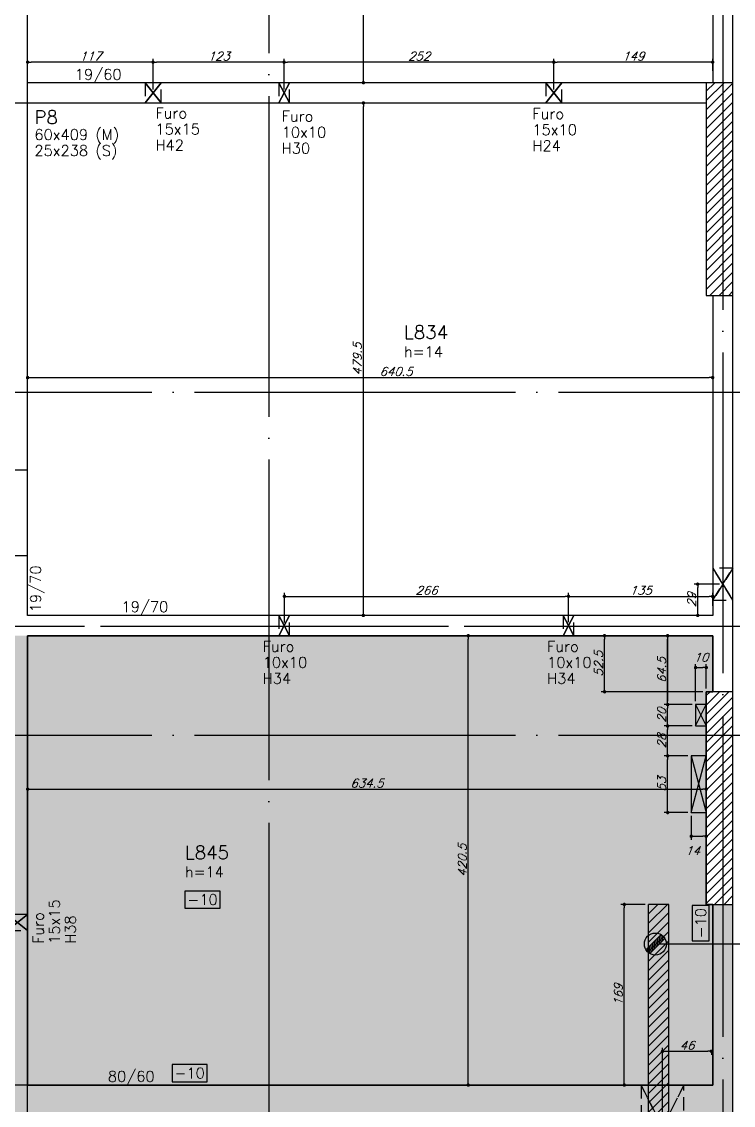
# Model space of a CAD drawing. Extents: x -5173 to 5397, y -2411 to 2089.
# Drawn here: x 2594 to 3260, y -463 to 551 of the extents above; entities that cross this region are included whole.
import ezdxf
from ezdxf.enums import TextEntityAlignment as Align

# ---------------------------------------------------------------- set-up
doc = ezdxf.new("R2010")
doc.units = 0
doc.header["$LTSCALE"] = 50
doc.header["$MEASUREMENT"] = 0
doc.linetypes.add('EIXO', pattern=[6.8, 6, -0.4, 0, -0.4])
doc.linetypes.add('HIDDEN', pattern=[0.375, 0.25, -0.125])
doc.layers.get('0').update_dxf_attribs({"linetype": 'CONTINUOUS'})
doc.layers.get('DEFPOINTS').update_dxf_attribs({"linetype": 'CONTINUOUS'})
for name, color, linetype in [('F-ARM', 6, 'CONTINUOUS'), ('F-COTAS', 106, 'CONTINUOUS'), ('F-COTAS-FUROS', 50, 'CONTINUOUS'), ('F-COTAS-FUROS-VIGA', 50, 'CONTINUOUS'), ('F-EIXO', 12, 'EIXO'), ('F-FURO-PAREDE', 2, 'HIDDEN'), ('F-FURO-PAREDE-TEXTOS', 2, 'CONTINUOUS'), ('F-LAJES-DIM', 2, 'CONTINUOUS'), ('F-LAJES-NOME', 4, 'CONTINUOUS'), ('F-LAJES-R', 254, 'CONTINUOUS'), ('F-MURETA', 91, 'CONTINUOUS'), ('F-PILARES-DIM', 172, 'CONTINUOUS'), ('F-PILARES-HACH', 174, 'CONTINUOUS'), ('F-PILARES-M', 170, 'CONTINUOUS'), ('F-PILARES-NOME', 170, 'CONTINUOUS'), ('F-PILARES-S', 170, 'CONTINUOUS'), ('F-TEXTO', 6, 'CONTINUOUS'), ('F-VIGAS', 3, 'CONTINUOUS'), ('F-VIGAS-DIM', 2, 'CONTINUOUS'), ('F-VÃO', 1, 'CONTINUOUS')]:
    doc.layers.add(name, color=color, linetype=linetype)
doc.layers.add('F-DESNIVEL-2', color=7, linetype='CONTINUOUS', true_color=0xffd1e8)
doc.styles.add('CP-TEXT-INCL', font='simplex.shx', dxfattribs={"oblique": 20})
doc.styles.add('MCP', font='simplex.shx')
doc.styles.add('ROMANS', font='simplex.shx')
doc.styles.get("Standard").update_dxf_attribs({"font": 'simplex.shx'})
doc.dimstyles.new('CP-COTAS-50', dxfattribs={"dimscale": 0.64, "dimtxt": 12.5, "dimasz": 5, "dimexe": 5, "dimexo": 5, "dimgap": 2.5, "dimtad": 1, "dimdec": 1, "dimdsep": 46, "dimtxsty": 'CP-TEXT-INCL', "dimblk1": 'DOT', "dimblk2": 'DOT', "dimsah": 1, "dimcen": 9, "dimclrd": 256, "dimclre": 256, "dimclrt": 256, "dimadec": 0, "dimazin": 0, "dimtfac": 1, "dimtdec": 1, "dimtmove": 2, "dimatfit": 3, "dimldrblk": 'DOT', "dimfxl": 0, "dimtolj": 1, "dimarcsym": 0})

# ---------------------------------------------------------------- blocks, each defined once
blk = doc.blocks.new('*U4')
at = {"layer": 'F-LAJES-DIM', "color": 1}
blk.add_lwpolyline([(0, 0), (33, 0), (33, 16), (0, 16)], close=True, dxfattribs=at)
at = {"layer": 'F-LAJES-DIM', "style": 'MCP'}
blk.add_attdef('DIM', text='', height=10, dxfattribs=at).set_placement((16.5, 8), align=Align.MIDDLE_CENTER)
blk = doc.blocks.new('*U7')
at = {"layer": 'F-VIGAS-DIM', "color": 1}
blk.add_lwpolyline([(0, 0), (33, 0), (33, 16), (0, 16)], close=True, dxfattribs=at)
at = {"layer": 'F-VIGAS-DIM', "style": 'MCP'}
blk.add_attdef('DIM', text='', height=10, dxfattribs=at).set_placement((16.5, 8), align=Align.MIDDLE_CENTER)
blk = doc.blocks.new('_DOT')
at = {"color": 0, "linetype": 'ByBlock'}
blk.add_line((-0.5, 0), (-1, 0), dxfattribs=at)
at = {"color": 0, "linetype": 'ByBlock', "const_width": 0.5}
blk.add_lwpolyline([(-0.25, 0, 1), (0.25, 0, 1)], format="xyb", close=True, dxfattribs=at)
blk = doc.blocks.new('*D12')
at = {"layer": 'DEFPOINTS', "color": 0, "linetype": 'Continuous', "transparency": 16777216}
for p in [(2913.9, 474.5), (2913.9, 474.5), (2913.9, -5)]:
    blk.add_point(p, dxfattribs=at)
at = {"layer": 'F-COTAS', "linetype": 'Continuous', "lineweight": -2, "transparency": 16777216}
blk.add_line((2913.9, -1.8), (2913.9, 471.3), dxfattribs=at)
at = {"layer": 'F-COTAS', "linetype": 'Continuous', "lineweight": -2, "transparency": 16777216, "xscale": 3.2, "yscale": 3.2, "zscale": 3.2}
for p, rotation in [((2913.9, 474.5), 90), ((2913.9, -5), 270)]:
    blk.add_blockref('_DOT', p, dxfattribs=dict(at, rotation=rotation))
at = {"layer": 'F-COTAS', "linetype": 'Continuous', "transparency": 16777216, "insert": (2908.3, 234.7), "char_height": 8, "attachment_point": 5, "rotation": 90, "style": 'CP-TEXT-INCL'}
blk.add_mtext('\\A1;479.5', dxfattribs=at)
blk = doc.blocks.new('*D13')
at = {"layer": 'DEFPOINTS', "color": 0, "linetype": 'Continuous', "transparency": 16777216}
for p in [(2913.9, 864.5), (2913.9, 864.5), (2913.9, 493.5)]:
    blk.add_point(p, dxfattribs=at)
at = {"layer": 'F-COTAS', "linetype": 'Continuous', "lineweight": -2, "transparency": 16777216}
blk.add_line((2913.9, 496.7), (2913.9, 861.3), dxfattribs=at)
at = {"layer": 'F-COTAS', "linetype": 'Continuous', "lineweight": -2, "transparency": 16777216, "xscale": 3.2, "yscale": 3.2, "zscale": 3.2}
for p, rotation in [((2913.9, 864.5), 90), ((2913.9, 493.5), 270)]:
    blk.add_blockref('_DOT', p, dxfattribs=dict(at, rotation=rotation))
at = {"layer": 'F-COTAS', "linetype": 'Continuous', "transparency": 16777216, "insert": (2908.3, 679), "char_height": 8, "attachment_point": 5, "rotation": 90, "style": 'CP-TEXT-INCL'}
blk.add_mtext('\\A1;371', dxfattribs=at)
blk = doc.blocks.new('*D124')
at = {"layer": 'DEFPOINTS', "color": 0, "linetype": 'Continuous', "transparency": 16777216}
for p in [(2600, 217.5), (3240.5, 217.5), (3240.5, 217.5)]:
    blk.add_point(p, dxfattribs=at)
at = {"layer": 'F-COTAS', "linetype": 'Continuous', "lineweight": -2, "transparency": 16777216}
blk.add_line((2603.2, 217.5), (3237.3, 217.5), dxfattribs=at)
at = {"layer": 'F-COTAS', "linetype": 'Continuous', "lineweight": -2, "transparency": 16777216, "xscale": 3.2, "yscale": 3.2, "zscale": 3.2, "rotation": 180}
blk.add_blockref('_DOT', (2600, 217.5), dxfattribs=at)
at = {"layer": 'F-COTAS', "linetype": 'Continuous', "lineweight": -2, "transparency": 16777216, "xscale": 3.2, "yscale": 3.2, "zscale": 3.2}
blk.add_blockref('_DOT', (3240.5, 217.5), dxfattribs=at)
at = {"layer": 'F-COTAS', "linetype": 'Continuous', "transparency": 16777216, "insert": (2944.4, 223.2), "char_height": 8, "attachment_point": 5, "style": 'CP-TEXT-INCL'}
blk.add_mtext('\\A1;640.5', dxfattribs=at)
blk = doc.blocks.new('*D152')
at = {"layer": 'DEFPOINTS', "color": 0, "linetype": 'Continuous', "transparency": 16777216}
for p in [(2600, -167.6), (3234.5, -167.6), (3234.5, -167.6)]:
    blk.add_point(p, dxfattribs=at)
at = {"layer": 'F-COTAS', "linetype": 'Continuous', "lineweight": -2, "transparency": 16777216}
blk.add_line((2603.2, -167.6), (3231.3, -167.6), dxfattribs=at)
at = {"layer": 'F-COTAS', "linetype": 'Continuous', "lineweight": -2, "transparency": 16777216, "xscale": 3.2, "yscale": 3.2, "zscale": 3.2, "rotation": 180}
blk.add_blockref('_DOT', (2600, -167.6), dxfattribs=at)
at = {"layer": 'F-COTAS', "linetype": 'Continuous', "lineweight": -2, "transparency": 16777216, "xscale": 3.2, "yscale": 3.2, "zscale": 3.2}
blk.add_blockref('_DOT', (3234.5, -167.6), dxfattribs=at)
at = {"layer": 'F-COTAS', "linetype": 'Continuous', "transparency": 16777216, "insert": (2917.2, -162), "char_height": 8, "attachment_point": 5, "style": 'CP-TEXT-INCL'}
blk.add_mtext('\\A1;634.5', dxfattribs=at)
blk = doc.blocks.new('*D154')
at = {"layer": 'DEFPOINTS', "color": 0, "linetype": 'Continuous', "transparency": 16777216}
for p in [(3012, -24), (3012, -24), (3012, -444.5)]:
    blk.add_point(p, dxfattribs=at)
at = {"layer": 'F-COTAS', "linetype": 'Continuous', "lineweight": -2, "transparency": 16777216}
blk.add_line((3012, -441.3), (3012, -27.2), dxfattribs=at)
at = {"layer": 'F-COTAS', "linetype": 'Continuous', "lineweight": -2, "transparency": 16777216, "xscale": 3.2, "yscale": 3.2, "zscale": 3.2}
for p, rotation in [((3012, -24), 90), ((3012, -444.5), 270)]:
    blk.add_blockref('_DOT', p, dxfattribs=dict(at, rotation=rotation))
at = {"layer": 'F-COTAS', "linetype": 'Continuous', "transparency": 16777216, "insert": (3006.4, -234.3), "char_height": 8, "attachment_point": 5, "rotation": 90, "style": 'CP-TEXT-INCL'}
blk.add_mtext('\\A1;420.5', dxfattribs=at)
blk = doc.blocks.new('*D164')
at = {"layer": 'DEFPOINTS', "color": 0, "linetype": 'Continuous', "transparency": 16777216}
for p in [(3157.9, -275.5), (3180.5, -275.5), (3164.9, -444.5)]:
    blk.add_point(p, dxfattribs=at)
at = {"layer": 'F-COTAS', "linetype": 'Continuous', "lineweight": -2, "transparency": 16777216}
for p, q in [((3177.3, -275.5), (3154.7, -275.5)), ((3157.9, -441.3), (3157.9, -278.7)), ((3161.7, -444.5), (3154.7, -444.5))]:
    blk.add_line(p, q, dxfattribs=at)
at = {"layer": 'F-COTAS', "linetype": 'Continuous', "lineweight": -2, "transparency": 16777216, "xscale": 3.2, "yscale": 3.2, "zscale": 3.2}
for p, rotation in [((3157.9, -275.5), 90), ((3157.9, -444.5), 270)]:
    blk.add_blockref('_DOT', p, dxfattribs=dict(at, rotation=rotation))
at = {"layer": 'F-COTAS', "linetype": 'Continuous', "transparency": 16777216, "insert": (3152.3, -360), "char_height": 8, "attachment_point": 5, "rotation": 90, "style": 'CP-TEXT-INCL'}
blk.add_mtext('\\A1;169', dxfattribs=at)
blk = doc.blocks.new('*U185')
at = {"layer": 'F-EIXO'}
blk.add_line((0, 0), (0, -3027.9), dxfattribs=at)
at = {"layer": 'F-TEXTO', "style": 'ROMANS'}
blk.add_attdef('EIXO', text='', height=17.5, rotation=360, dxfattribs=at).set_placement((0, 28.2), align=Align.MIDDLE_CENTER)
blk = doc.blocks.new('*U198')
at = {"layer": 'F-EIXO'}
blk.add_line((0, 0), (7197, 0), dxfattribs=at)
at = {"layer": 'F-TEXTO', "style": 'ROMANS'}
blk.add_attdef('EIXO', text='', height=17.5, dxfattribs=at).set_placement((-28.2072, 0), align=Align.MIDDLE_CENTER)
blk = doc.blocks.new('*U207')
at = {"layer": 'F-EIXO'}
blk.add_line((0, 0), (7285, 0), dxfattribs=at)
at = {"layer": 'F-TEXTO', "style": 'ROMANS'}
blk.add_attdef('EIXO', text='', height=17.5, dxfattribs=at).set_placement((-28.2072, 0), align=Align.MIDDLE_CENTER)
blk = doc.blocks.new('*U209')
at = {"layer": 'F-EIXO'}
blk.add_line((0, 0), (0, -3127.9), dxfattribs=at)
at = {"layer": 'F-TEXTO', "style": 'ROMANS'}
blk.add_attdef('EIXO', text='', height=17.5, rotation=360, dxfattribs=at).set_placement((0, 28.2), align=Align.MIDDLE_CENTER)
blk = doc.blocks.new('*U180')
at = {"layer": 'F-EIXO'}
blk.add_line((0, 0), (7197, 0), dxfattribs=at)
at = {"layer": 'F-TEXTO', "style": 'ROMANS'}
blk.add_attdef('EIXO', text='', height=17.5, dxfattribs=at).set_placement((-28.2072, 0), align=Align.MIDDLE_CENTER)
blk = doc.blocks.new('*D281')
at = {"layer": 'DEFPOINTS', "color": 0, "linetype": 'Continuous', "transparency": 16777216}
for p in [(3284.5, 1699.5), (3444.3, 1699.5), (3259.5, -995.5)]:
    blk.add_point(p, dxfattribs=at)
at = {"layer": 'F-COTAS', "linetype": 'Continuous', "lineweight": -2, "transparency": 16777216}
for p, q in [((3287.7, 1699.5), (3447.5, 1699.5)), ((3444.3, -992.3), (3444.3, 1696.3)), ((3262.7, -995.5), (3447.5, -995.5))]:
    blk.add_line(p, q, dxfattribs=at)
at = {"layer": 'F-COTAS', "linetype": 'Continuous', "lineweight": -2, "transparency": 16777216, "xscale": 3.2, "yscale": 3.2, "zscale": 3.2}
for p, rotation in [((3444.3, 1699.5), 90), ((3444.3, -995.5), 270)]:
    blk.add_blockref('_DOT', p, dxfattribs=dict(at, rotation=rotation))
at = {"layer": 'F-COTAS', "linetype": 'Continuous', "transparency": 16777216, "insert": (3438.7, 352), "char_height": 8, "attachment_point": 5, "rotation": 90, "style": 'CP-TEXT-INCL'}
blk.add_mtext('\\A1;2695', dxfattribs=at)
blk = doc.blocks.new('*D344')
at = {"layer": 'DEFPOINTS', "color": 0, "linetype": 'Continuous', "transparency": 16777216}
for p in [(3139.4, -24), (3221.2, -24), (3234.5, -76.5)]:
    blk.add_point(p, dxfattribs=at)
at = {"layer": 'F-COTAS', "linetype": 'Continuous', "lineweight": -2, "transparency": 16777216}
for p, q in [((3218, -24), (3136.2, -24)), ((3139.4, -73.3), (3139.4, -27.2)), ((3231.3, -76.5), (3136.2, -76.5))]:
    blk.add_line(p, q, dxfattribs=at)
at = {"layer": 'F-COTAS', "linetype": 'Continuous', "lineweight": -2, "transparency": 16777216, "xscale": 3.2, "yscale": 3.2, "zscale": 3.2}
for p, rotation in [((3139.4, -24), 90), ((3139.4, -76.5), 270)]:
    blk.add_blockref('_DOT', p, dxfattribs=dict(at, rotation=rotation))
at = {"layer": 'F-COTAS', "linetype": 'Continuous', "transparency": 16777216, "insert": (3133.8, -50.3), "char_height": 8, "attachment_point": 5, "rotation": 90, "style": 'CP-TEXT-INCL'}
blk.add_mtext('\\A1;52.5', dxfattribs=at)
blk = doc.blocks.new('*U362')
at = {"layer": 'F-VÃO'}
for p, q in [((0, 0), (14, 53)), ((0, 53), (14, 0))]:
    blk.add_line(p, q, dxfattribs=at)
at = {"layer": 'F-VÃO', "color": 3}
blk.add_lwpolyline([(0, 0), (14, 0), (14, 53), (0, 53)], close=True, dxfattribs=at)
blk = doc.blocks.new('*U365')
at = {"layer": 'F-VÃO'}
for p, q in [((0, 0), (10, 20)), ((0, 20), (10, 0))]:
    blk.add_line(p, q, dxfattribs=at)
at = {"layer": 'F-VÃO', "color": 3}
blk.add_lwpolyline([(0, 0), (10, 0), (10, 20), (0, 20)], close=True, dxfattribs=at)
blk = doc.blocks.new('*D488')
at = {"layer": 'DEFPOINTS', "color": 0, "linetype": 'Continuous', "transparency": 16777216}
for p in [(3198.4, -136.5), (3220.5, -136.5), (3220.5, -189.5)]:
    blk.add_point(p, dxfattribs=at)
at = {"layer": 'F-COTAS-FUROS', "linetype": 'Continuous', "lineweight": -2, "transparency": 16777216}
for p, q in [((3217.3, -136.5), (3195.2, -136.5)), ((3198.4, -186.3), (3198.4, -139.7)), ((3217.3, -189.5), (3195.2, -189.5))]:
    blk.add_line(p, q, dxfattribs=at)
at = {"layer": 'F-COTAS-FUROS', "linetype": 'Continuous', "lineweight": -2, "transparency": 16777216, "xscale": 3.2, "yscale": 3.2, "zscale": 3.2}
for p, rotation in [((3198.4, -136.5), 90), ((3198.4, -189.5), 270)]:
    blk.add_blockref('_DOT', p, dxfattribs=dict(at, rotation=rotation))
at = {"layer": 'F-COTAS-FUROS', "linetype": 'Continuous', "transparency": 16777216, "insert": (3192.8, -163), "char_height": 8, "attachment_point": 5, "rotation": 90, "style": 'CP-TEXT-INCL'}
blk.add_mtext('\\A1;53', dxfattribs=at)
blk = doc.blocks.new('*D489')
at = {"layer": 'DEFPOINTS', "color": 0, "linetype": 'Continuous', "transparency": 16777216}
for p in [(3198.4, -108.5), (3224.5, -108.5), (3220.5, -136.5)]:
    blk.add_point(p, dxfattribs=at)
at = {"layer": 'F-COTAS-FUROS', "linetype": 'Continuous', "lineweight": -2, "transparency": 16777216}
for p, q in [((3221.3, -108.5), (3195.2, -108.5)), ((3198.4, -133.3), (3198.4, -111.7)), ((3217.3, -136.5), (3195.2, -136.5))]:
    blk.add_line(p, q, dxfattribs=at)
at = {"layer": 'F-COTAS-FUROS', "linetype": 'Continuous', "lineweight": -2, "transparency": 16777216, "xscale": 3.2, "yscale": 3.2, "zscale": 3.2}
for p, rotation in [((3198.4, -108.5), 90), ((3198.4, -136.5), 270)]:
    blk.add_blockref('_DOT', p, dxfattribs=dict(at, rotation=rotation))
at = {"layer": 'F-COTAS-FUROS', "linetype": 'Continuous', "transparency": 16777216, "insert": (3192.8, -122.5), "char_height": 8, "attachment_point": 5, "rotation": 90, "style": 'CP-TEXT-INCL'}
blk.add_mtext('\\A1;28', dxfattribs=at)
blk = doc.blocks.new('*D490')
at = {"layer": 'DEFPOINTS', "color": 0, "linetype": 'Continuous', "transparency": 16777216}
for p in [(3198.4, -88.5), (3224.5, -88.5), (3224.5, -108.5)]:
    blk.add_point(p, dxfattribs=at)
at = {"layer": 'F-COTAS-FUROS', "linetype": 'Continuous', "lineweight": -2, "transparency": 16777216}
for p, q in [((3221.3, -88.5), (3195.2, -88.5)), ((3198.4, -105.3), (3198.4, -91.7)), ((3221.3, -108.5), (3195.2, -108.5))]:
    blk.add_line(p, q, dxfattribs=at)
at = {"layer": 'F-COTAS-FUROS', "linetype": 'Continuous', "lineweight": -2, "transparency": 16777216, "xscale": 3.2, "yscale": 3.2, "zscale": 3.2}
for p, rotation in [((3198.4, -88.5), 90), ((3198.4, -108.5), 270)]:
    blk.add_blockref('_DOT', p, dxfattribs=dict(at, rotation=rotation))
at = {"layer": 'F-COTAS-FUROS', "linetype": 'Continuous', "transparency": 16777216, "insert": (3192.8, -98.5), "char_height": 8, "attachment_point": 5, "rotation": 90, "style": 'CP-TEXT-INCL'}
blk.add_mtext('\\A1;20', dxfattribs=at)
blk = doc.blocks.new('*D491')
at = {"layer": 'DEFPOINTS', "color": 0, "linetype": 'Continuous', "transparency": 16777216}
for p in [(3198.4, -24), (3209, -24), (3224.5, -88.5)]:
    blk.add_point(p, dxfattribs=at)
at = {"layer": 'F-COTAS-FUROS', "linetype": 'Continuous', "lineweight": -2, "transparency": 16777216}
for p, q in [((3205.8, -24), (3195.2, -24)), ((3198.4, -85.3), (3198.4, -27.2)), ((3221.3, -88.5), (3195.2, -88.5))]:
    blk.add_line(p, q, dxfattribs=at)
at = {"layer": 'F-COTAS-FUROS', "linetype": 'Continuous', "lineweight": -2, "transparency": 16777216, "xscale": 3.2, "yscale": 3.2, "zscale": 3.2}
for p, rotation in [((3198.4, -24), 90), ((3198.4, -88.5), 270)]:
    blk.add_blockref('_DOT', p, dxfattribs=dict(at, rotation=rotation))
at = {"layer": 'F-COTAS-FUROS', "linetype": 'Continuous', "transparency": 16777216, "insert": (3192.8, -56.3), "char_height": 8, "attachment_point": 5, "rotation": 90, "style": 'CP-TEXT-INCL'}
blk.add_mtext('\\A1;64.5', dxfattribs=at)
blk = doc.blocks.new('*D492')
at = {"layer": 'DEFPOINTS', "color": 0, "linetype": 'Continuous', "transparency": 16777216}
for p in [(3209, -24), (3198.4, -88.5), (3224.5, -88.5)]:
    blk.add_point(p, dxfattribs=at)
at = {"layer": 'F-COTAS-FUROS', "linetype": 'Continuous', "lineweight": -2, "transparency": 16777216}
for p, q in [((3205.8, -24), (3195.2, -24)), ((3198.4, -27.2), (3198.4, -85.3)), ((3221.3, -88.5), (3195.2, -88.5))]:
    blk.add_line(p, q, dxfattribs=at)
at = {"layer": 'F-COTAS-FUROS', "linetype": 'Continuous', "lineweight": -2, "transparency": 16777216, "xscale": 3.2, "yscale": 3.2, "zscale": 3.2}
for p, rotation in [((3198.4, -24), 90), ((3198.4, -88.5), 270)]:
    blk.add_blockref('_DOT', p, dxfattribs=dict(at, rotation=rotation))
at = {"layer": 'F-COTAS-FUROS', "linetype": 'Continuous', "transparency": 16777216, "insert": (3192.8, -56.3), "char_height": 8, "attachment_point": 5, "rotation": 90, "style": 'CP-TEXT-INCL'}
blk.add_mtext('\\A1;64.5', dxfattribs=at)
blk = doc.blocks.new('*D493')
at = {"layer": 'DEFPOINTS', "color": 0, "linetype": 'Continuous', "transparency": 16777216}
for p in [(3234.5, -53.8), (3234.5, -76.5), (3224.5, -88.5)]:
    blk.add_point(p, dxfattribs=at)
at = {"layer": 'F-COTAS-FUROS', "linetype": 'Continuous', "lineweight": -2, "transparency": 16777216}
for p, q in [((3224.5, -85.3), (3224.5, -50.6)), ((3234.5, -73.3), (3234.5, -50.6)), ((3227.7, -53.8), (3231.3, -53.8))]:
    blk.add_line(p, q, dxfattribs=at)
at = {"layer": 'F-COTAS-FUROS', "linetype": 'Continuous', "lineweight": -2, "transparency": 16777216, "xscale": 3.2, "yscale": 3.2, "zscale": 3.2, "rotation": 180}
blk.add_blockref('_DOT', (3224.5, -53.8), dxfattribs=at)
at = {"layer": 'F-COTAS-FUROS', "linetype": 'Continuous', "lineweight": -2, "transparency": 16777216, "xscale": 3.2, "yscale": 3.2, "zscale": 3.2}
blk.add_blockref('_DOT', (3234.5, -53.8), dxfattribs=at)
at = {"layer": 'F-COTAS-FUROS', "linetype": 'Continuous', "transparency": 16777216, "insert": (3229.5, -44.2), "char_height": 8, "attachment_point": 5, "style": 'CP-TEXT-INCL'}
blk.add_mtext('\\A1;10', dxfattribs=at)
blk = doc.blocks.new('*D494')
at = {"layer": 'DEFPOINTS', "color": 0, "linetype": 'Continuous', "transparency": 16777216}
for p in [(3220.5, -189.5), (3234.5, -197.1), (3234.5, -211.7)]:
    blk.add_point(p, dxfattribs=at)
at = {"layer": 'F-COTAS-FUROS', "linetype": 'Continuous', "lineweight": -2, "transparency": 16777216}
for p, q in [((3220.5, -192.7), (3220.5, -214.9)), ((3234.5, -200.3), (3234.5, -214.9)), ((3223.7, -211.7), (3231.3, -211.7))]:
    blk.add_line(p, q, dxfattribs=at)
at = {"layer": 'F-COTAS-FUROS', "linetype": 'Continuous', "lineweight": -2, "transparency": 16777216, "xscale": 3.2, "yscale": 3.2, "zscale": 3.2, "rotation": 180}
blk.add_blockref('_DOT', (3220.5, -211.7), dxfattribs=at)
at = {"layer": 'F-COTAS-FUROS', "linetype": 'Continuous', "lineweight": -2, "transparency": 16777216, "xscale": 3.2, "yscale": 3.2, "zscale": 3.2}
blk.add_blockref('_DOT', (3234.5, -211.7), dxfattribs=at)
at = {"layer": 'F-COTAS-FUROS', "linetype": 'Continuous', "transparency": 16777216, "insert": (3221.7, -225.2), "char_height": 8, "attachment_point": 5, "style": 'CP-TEXT-INCL'}
blk.add_mtext('\\A1;14', dxfattribs=at)
blk = doc.blocks.new('*D643')
at = {"layer": 'DEFPOINTS', "color": 0, "linetype": 'Continuous', "transparency": 16777216}
for p in [(3239.3, -411.3), (3239.3, -412.9), (3193.6, -484.5)]:
    blk.add_point(p, dxfattribs=at)
at = {"layer": 'F-COTAS-FUROS-VIGA', "linetype": 'Continuous', "lineweight": -2, "transparency": 16777216}
for p, q in [((3193.6, -481.3), (3193.6, -409.7)), ((3196.8, -412.9), (3236.1, -412.9)), ((3239.3, -414.5), (3239.3, -416.1))]:
    blk.add_line(p, q, dxfattribs=at)
at = {"layer": 'F-COTAS-FUROS-VIGA', "linetype": 'Continuous', "lineweight": -2, "transparency": 16777216, "xscale": 3.2, "yscale": 3.2, "zscale": 3.2, "rotation": 180}
blk.add_blockref('_DOT', (3193.6, -412.9), dxfattribs=at)
at = {"layer": 'F-COTAS-FUROS-VIGA', "linetype": 'Continuous', "lineweight": -2, "transparency": 16777216, "xscale": 3.2, "yscale": 3.2, "zscale": 3.2}
blk.add_blockref('_DOT', (3239.3, -412.9), dxfattribs=at)
at = {"layer": 'F-COTAS-FUROS-VIGA', "linetype": 'Continuous', "transparency": 16777216, "insert": (3216.5, -407.3), "char_height": 8, "attachment_point": 5, "style": 'CP-TEXT-INCL'}
blk.add_mtext('\\A1;46', dxfattribs=at)
blk = doc.blocks.new('*D646')
at = {"layer": 'DEFPOINTS', "color": 0, "linetype": 'Continuous', "transparency": 16777216}
for p in [(3105.7, 12.8), (2840.1, -15), (3105.7, -14.5)]:
    blk.add_point(p, dxfattribs=at)
at = {"layer": 'F-COTAS-FUROS-VIGA', "linetype": 'Continuous', "lineweight": -2, "transparency": 16777216}
for p, q in [((2840.1, -11.8), (2840.1, 16)), ((2843.3, 12.8), (3102.5, 12.8)), ((3105.7, -11.3), (3105.7, 16))]:
    blk.add_line(p, q, dxfattribs=at)
at = {"layer": 'F-COTAS-FUROS-VIGA', "linetype": 'Continuous', "lineweight": -2, "transparency": 16777216, "xscale": 3.2, "yscale": 3.2, "zscale": 3.2, "rotation": 180}
blk.add_blockref('_DOT', (2840.1, 12.8), dxfattribs=at)
at = {"layer": 'F-COTAS-FUROS-VIGA', "linetype": 'Continuous', "lineweight": -2, "transparency": 16777216, "xscale": 3.2, "yscale": 3.2, "zscale": 3.2}
blk.add_blockref('_DOT', (3105.7, 12.8), dxfattribs=at)
at = {"layer": 'F-COTAS-FUROS-VIGA', "linetype": 'Continuous', "transparency": 16777216, "insert": (2972.9, 18.4), "char_height": 8, "attachment_point": 5, "style": 'CP-TEXT-INCL'}
blk.add_mtext('\\A1;266', dxfattribs=at)
blk = doc.blocks.new('*D647')
at = {"layer": 'DEFPOINTS', "color": 0, "linetype": 'Continuous', "transparency": 16777216}
for p in [(3240.5, 12.8), (3240.5, 0.8), (3105.7, -14.5)]:
    blk.add_point(p, dxfattribs=at)
at = {"layer": 'F-COTAS-FUROS-VIGA', "linetype": 'Continuous', "lineweight": -2, "transparency": 16777216}
for p, q in [((3105.7, -11.3), (3105.7, 16)), ((3108.9, 12.8), (3237.3, 12.8)), ((3240.5, 4), (3240.5, 16))]:
    blk.add_line(p, q, dxfattribs=at)
at = {"layer": 'F-COTAS-FUROS-VIGA', "linetype": 'Continuous', "lineweight": -2, "transparency": 16777216, "xscale": 3.2, "yscale": 3.2, "zscale": 3.2, "rotation": 180}
blk.add_blockref('_DOT', (3105.7, 12.8), dxfattribs=at)
at = {"layer": 'F-COTAS-FUROS-VIGA', "linetype": 'Continuous', "lineweight": -2, "transparency": 16777216, "xscale": 3.2, "yscale": 3.2, "zscale": 3.2}
blk.add_blockref('_DOT', (3240.5, 12.8), dxfattribs=at)
at = {"layer": 'F-COTAS-FUROS-VIGA', "linetype": 'Continuous', "transparency": 16777216, "insert": (3173.1, 18.4), "char_height": 8, "attachment_point": 5, "style": 'CP-TEXT-INCL'}
blk.add_mtext('\\A1;135', dxfattribs=at)
blk = doc.blocks.new('*D648')
at = {"layer": 'DEFPOINTS', "color": 0, "linetype": 'Continuous', "transparency": 16777216}
for p in [(3226.5, 24.2), (3250, 24.2), (3237.1, -5)]:
    blk.add_point(p, dxfattribs=at)
at = {"layer": 'F-COTAS-FUROS-VIGA', "linetype": 'Continuous', "lineweight": -2, "transparency": 16777216}
for p, q in [((3246.8, 24.2), (3223.3, 24.2)), ((3226.5, -1.8), (3226.5, 21)), ((3233.9, -5), (3223.3, -5))]:
    blk.add_line(p, q, dxfattribs=at)
at = {"layer": 'F-COTAS-FUROS-VIGA', "linetype": 'Continuous', "lineweight": -2, "transparency": 16777216, "xscale": 3.2, "yscale": 3.2, "zscale": 3.2}
for p, rotation in [((3226.5, 24.2), 90), ((3226.5, -5), 270)]:
    blk.add_blockref('_DOT', p, dxfattribs=dict(at, rotation=rotation))
at = {"layer": 'F-COTAS-FUROS-VIGA', "linetype": 'Continuous', "transparency": 16777216, "insert": (3220.9, 9.6), "char_height": 8, "attachment_point": 5, "rotation": 90, "style": 'CP-TEXT-INCL'}
blk.add_mtext('\\A1;29', dxfattribs=at)
blk = doc.blocks.new('*D649')
at = {"layer": 'DEFPOINTS', "color": 0, "linetype": 'Continuous', "transparency": 16777216}
for p in [(3092, 512.7), (3240.5, 501.5), (3092, 484)]:
    blk.add_point(p, dxfattribs=at)
at = {"layer": 'F-COTAS-FUROS-VIGA', "linetype": 'Continuous', "lineweight": -2, "transparency": 16777216}
for p, q in [((3092, 487.2), (3092, 515.9)), ((3237.3, 512.7), (3095.2, 512.7)), ((3240.5, 504.7), (3240.5, 515.9))]:
    blk.add_line(p, q, dxfattribs=at)
at = {"layer": 'F-COTAS-FUROS-VIGA', "linetype": 'Continuous', "lineweight": -2, "transparency": 16777216, "xscale": 3.2, "yscale": 3.2, "zscale": 3.2, "rotation": 180}
blk.add_blockref('_DOT', (3092, 512.7), dxfattribs=at)
at = {"layer": 'F-COTAS-FUROS-VIGA', "linetype": 'Continuous', "lineweight": -2, "transparency": 16777216, "xscale": 3.2, "yscale": 3.2, "zscale": 3.2}
blk.add_blockref('_DOT', (3240.5, 512.7), dxfattribs=at)
at = {"layer": 'F-COTAS-FUROS-VIGA', "linetype": 'Continuous', "transparency": 16777216, "insert": (3166.2, 518.3), "char_height": 8, "attachment_point": 5, "style": 'CP-TEXT-INCL'}
blk.add_mtext('\\A1;149', dxfattribs=at)
blk = doc.blocks.new('*D650')
at = {"layer": 'DEFPOINTS', "color": 0, "linetype": 'Continuous', "transparency": 16777216}
for p in [(2839.8, 512.7), (2839.8, 484), (3092, 484)]:
    blk.add_point(p, dxfattribs=at)
at = {"layer": 'F-COTAS-FUROS-VIGA', "linetype": 'Continuous', "lineweight": -2, "transparency": 16777216}
for p, q in [((2839.8, 487.2), (2839.8, 515.9)), ((3088.8, 512.7), (2843, 512.7)), ((3092, 487.2), (3092, 515.9))]:
    blk.add_line(p, q, dxfattribs=at)
at = {"layer": 'F-COTAS-FUROS-VIGA', "linetype": 'Continuous', "lineweight": -2, "transparency": 16777216, "xscale": 3.2, "yscale": 3.2, "zscale": 3.2, "rotation": 180}
blk.add_blockref('_DOT', (2839.8, 512.7), dxfattribs=at)
at = {"layer": 'F-COTAS-FUROS-VIGA', "linetype": 'Continuous', "lineweight": -2, "transparency": 16777216, "xscale": 3.2, "yscale": 3.2, "zscale": 3.2}
blk.add_blockref('_DOT', (3092, 512.7), dxfattribs=at)
at = {"layer": 'F-COTAS-FUROS-VIGA', "linetype": 'Continuous', "transparency": 16777216, "insert": (2965.9, 518.3), "char_height": 8, "attachment_point": 5, "style": 'CP-TEXT-INCL'}
blk.add_mtext('\\A1;252', dxfattribs=at)
blk = doc.blocks.new('*D651')
at = {"layer": 'DEFPOINTS', "color": 0, "linetype": 'Continuous', "transparency": 16777216}
for p in [(2717.3, 512.7), (2717.3, 484), (2839.8, 484)]:
    blk.add_point(p, dxfattribs=at)
at = {"layer": 'F-COTAS-FUROS-VIGA', "linetype": 'Continuous', "lineweight": -2, "transparency": 16777216}
for p, q in [((2717.3, 487.2), (2717.3, 515.9)), ((2836.6, 512.7), (2720.5, 512.7)), ((2839.8, 487.2), (2839.8, 515.9))]:
    blk.add_line(p, q, dxfattribs=at)
at = {"layer": 'F-COTAS-FUROS-VIGA', "linetype": 'Continuous', "lineweight": -2, "transparency": 16777216, "xscale": 3.2, "yscale": 3.2, "zscale": 3.2, "rotation": 180}
blk.add_blockref('_DOT', (2717.3, 512.7), dxfattribs=at)
at = {"layer": 'F-COTAS-FUROS-VIGA', "linetype": 'Continuous', "lineweight": -2, "transparency": 16777216, "xscale": 3.2, "yscale": 3.2, "zscale": 3.2}
blk.add_blockref('_DOT', (2839.8, 512.7), dxfattribs=at)
at = {"layer": 'F-COTAS-FUROS-VIGA', "linetype": 'Continuous', "transparency": 16777216, "insert": (2778.6, 518.3), "char_height": 8, "attachment_point": 5, "style": 'CP-TEXT-INCL'}
blk.add_mtext('\\A1;123', dxfattribs=at)
blk = doc.blocks.new('*D652')
at = {"layer": 'DEFPOINTS', "color": 0, "linetype": 'Continuous', "transparency": 16777216}
for p in [(2600, 512.7), (2600, 502.1), (2717.3, 484)]:
    blk.add_point(p, dxfattribs=at)
at = {"layer": 'F-COTAS-FUROS-VIGA', "linetype": 'Continuous', "lineweight": -2, "transparency": 16777216}
for p, q in [((2600, 505.3), (2600, 515.9)), ((2714.1, 512.7), (2603.2, 512.7)), ((2717.3, 487.2), (2717.3, 515.9))]:
    blk.add_line(p, q, dxfattribs=at)
at = {"layer": 'F-COTAS-FUROS-VIGA', "linetype": 'Continuous', "lineweight": -2, "transparency": 16777216, "xscale": 3.2, "yscale": 3.2, "zscale": 3.2, "rotation": 180}
blk.add_blockref('_DOT', (2600, 512.7), dxfattribs=at)
at = {"layer": 'F-COTAS-FUROS-VIGA', "linetype": 'Continuous', "lineweight": -2, "transparency": 16777216, "xscale": 3.2, "yscale": 3.2, "zscale": 3.2}
blk.add_blockref('_DOT', (2717.3, 512.7), dxfattribs=at)
at = {"layer": 'F-COTAS-FUROS-VIGA', "linetype": 'Continuous', "transparency": 16777216, "insert": (2658.7, 518.3), "char_height": 8, "attachment_point": 5, "style": 'CP-TEXT-INCL'}
blk.add_mtext('\\A1;117', dxfattribs=at)
blk = doc.blocks.new('PONTO ANCORAGEM_EST')
at = {"layer": 'F-ARM'}
h = blk.add_hatch(dxfattribs=at)
h.set_pattern_fill('ANSI31', color=2, scale=0.5)
h.set_pattern_definition([(45, (0, 0), (-1.122532, 1.122532), [])])
h.paths.add_polyline_path([(-1159.6, 5937.1), (-1179.6, 5937.1), (-1179.6, 5932.1), (-1159.6, 5932.1)])
at = {"layer": 'F-ARM', "color": 3, "elevation": 0}
blk.add_lwpolyline([(-1179.6, 5932.1), (-1159.6, 5932.1), (-1159.6, 5937.1), (-1179.6, 5937.1)], close=True, dxfattribs=at)
at = {"layer": 'F-ARM', "color": 3}
blk.add_circle((-1169.6, 5934.6, 0), 10.3, dxfattribs=at)
blk = doc.blocks.new('*D762')
at = {"layer": 'DEFPOINTS', "color": 0, "linetype": 'Continuous', "transparency": 16777216}
for p in [(3187, -312.5), (3309.4, -312.5), (3187, -599.5)]:
    blk.add_point(p, dxfattribs=at)
at = {"layer": 'F-COTAS', "linetype": 'Continuous', "lineweight": -2, "transparency": 16777216}
for p, q in [((3190.2, -312.5), (3312.6, -312.5)), ((3309.4, -596.3), (3309.4, -315.7)), ((3190.2, -599.5), (3312.6, -599.5))]:
    blk.add_line(p, q, dxfattribs=at)
at = {"layer": 'F-COTAS', "linetype": 'Continuous', "lineweight": -2, "transparency": 16777216, "xscale": 3.2, "yscale": 3.2, "zscale": 3.2}
for p, rotation in [((3309.4, -312.5), 90), ((3309.4, -599.5), 270)]:
    blk.add_blockref('_DOT', p, dxfattribs=dict(at, rotation=rotation))
at = {"layer": 'F-COTAS', "linetype": 'Continuous', "transparency": 16777216, "insert": (3303.8, -456), "char_height": 8, "attachment_point": 5, "rotation": 90, "style": 'CP-TEXT-INCL'}
blk.add_mtext('\\A1;287', dxfattribs=at)

msp = doc.modelspace()

# ---------------------------------------------------------------- hatches: boundary and pattern name
at = {"layer": 'F-MURETA'}
h = msp.add_hatch(dxfattribs=at)
h.set_pattern_fill('ANSI31', color=1, scale=50)
h.paths.add_polyline_path([(3199.5, -275.5), (3180.5, -275.5), (3180.5, -896.5), (1444, -896.5), (1444, -24), (1425, -24), (1425, -915.5), (1444, -915.5), (3199.5, -915.5)])
at = {"layer": 'F-PILARES-HACH', "linetype": 'Continuous'}
h = msp.add_hatch(dxfattribs=at)
h.set_pattern_fill('ANSI31', color=256, scale=50, style=0)
h.paths.add_polyline_path([(3234.5, 294.5), (3259.5, 294.5), (3259.5, 493.5), (3234.5, 493.5)], flags=16)
h = msp.add_hatch(dxfattribs=at)
h.set_pattern_fill('ANSI31', color=256, scale=50, style=0)
h.paths.add_polyline_path([(3234.5, -275.5), (3259.5, -275.5), (3259.5, -76.5), (3234.5, -76.5)], flags=16)

# ---------------------------------------------------------------- linework, layer by layer
at = {"layer": 'F-DESNIVEL-2', "linetype": 'Continuous'}
for points in [[(2600, -24), (2581, -24), (2581, -444.4)], [(2600, -24), (2581, -444.4), (2600, -444.4)], [(2600, -24), (2600, -444.4), (2600, -24)], [(3240.5, -24), (2600, -444.5), (3234.5, -76.5)], [(3240.5, -24), (2600, -24), (2600, -444.5)], [(3240.5, -24), (2600, -444.5), (3240.5, -24)], [(3240.5, -76.5), (3240.5, -24), (3234.5, -76.5)], [(3240.5, -24), (3234.5, -76.5), (3240.5, -24)], [(3234.5, -76.5), (2600, -444.5), (3234.5, -275.5)], [(3240.5, -76.5), (3234.5, -76.5), (3240.5, -76.5)], [(3234.5, -76.5), (3234.5, -275.5), (3234.5, -76.5)], [(2600, -444.5), (3240.5, -444.5), (3234.5, -275.5)], [(2600, -444.5), (3234.5, -275.5), (2600, -444.5)], [(3234.5, -275.5), (3240.5, -444.5), (3240.5, -275.5)], [(3234.5, -275.5), (3240.5, -275.5), (3234.5, -275.5)], [(3259.5, -484.5), (3259.5, -275.6), (3240.5, -275.6)], [(3259.5, -484.5), (3240.5, -275.6), (3240.5, -484.5)], [(3240.5, -524.5), (3240.5, -444.5), (2581, -444.5)], [(3240.5, -524.5), (2581, -444.5), (2581, -524.6)]]:
    msp.add_solid(points, dxfattribs=at)
at = {"layer": 'F-EIXO'}
msp.add_line((-3768.53, -15), (3491.131, -15), dxfattribs=at)
at = {"layer": 'F-FURO-PAREDE'}
for points in [[(2717.309, 484), (2709.809, 474.5), (2724.809, 474.5), (2717.309, 484), (2724.809, 474.5), (2724.809, 493.5), (2717.309, 484), (2724.809, 493.5), (2709.809, 493.5), (2717.309, 484), (2709.809, 493.5), (2709.809, 474.5), (2717.309, 484)], [(2839.817, 484), (2834.817, 474.5), (2844.817, 474.5), (2839.817, 484), (2844.817, 474.5), (2844.817, 493.5), (2839.817, 484), (2844.817, 493.5), (2834.817, 493.5), (2839.817, 484), (2834.817, 493.5), (2834.817, 474.5), (2839.817, 484)], [(3092, 484), (3084.5, 474.5), (3099.5, 474.5), (3092, 484), (3099.5, 474.5), (3099.5, 493.5), (3092, 484), (3099.5, 493.5), (3084.5, 493.5), (3092, 484), (3084.5, 493.5), (3084.5, 474.5), (3092, 484)], [(3250, 24.25), (3259.5, 9.25), (3259.5, 39.25), (3250, 24.25), (3259.5, 39.25), (3240.5, 39.25), (3250, 24.25), (3240.5, 39.25), (3240.5, 9.25), (3250, 24.25), (3240.5, 9.25), (3259.5, 9.25), (3250, 24.25)], [(2839.817, -14.5), (2834.817, -24), (2844.817, -24), (2839.817, -14.5), (2844.817, -24), (2844.817, -5), (2839.817, -14.5), (2844.817, -5), (2834.817, -5), (2839.817, -14.5), (2834.817, -5), (2834.817, -24), (2839.817, -14.5)], [(3105.74, -14.5), (3100.74, -24), (3110.74, -24), (3105.74, -14.5), (3110.74, -24), (3110.74, -5), (3105.74, -14.5), (3110.74, -5), (3100.74, -5), (3105.74, -14.5), (3100.74, -5), (3100.74, -24), (3105.74, -14.5)], [(2590.5, -292.34), (2600, -299.84), (2600, -284.84), (2590.5, -292.34), (2600, -284.84), (2581, -284.84), (2590.5, -292.34), (2581, -284.84), (2581, -299.84), (2590.5, -292.34), (2581, -299.84), (2600, -299.84), (2590.5, -292.34)], [(3193.635, -484.5), (3173.635, -524.5), (3213.635, -524.5), (3193.635, -484.5), (3213.635, -524.5), (3213.635, -444.5), (3193.635, -484.5), (3213.635, -444.5), (3173.635, -444.5), (3193.635, -484.5), (3173.635, -444.5), (3173.635, -524.5), (3193.635, -484.5)]]:
    msp.add_lwpolyline(points, dxfattribs=at)
at = {"layer": 'F-LAJES-R', "linetype": 'Continuous'}
msp.add_lwpolyline([(3240.5, -444.5), (3240.5, -275.5), (3234.5, -275.5), (3234.5, -76.5), (3240.5, -76.5), (3240.5, -24), (2600, -24), (2600, -444.5), (3240.5, -444.5)], dxfattribs=at)
at = {"layer": 'F-MURETA', "color": 2}
for p, q in [((3180.5, -896.5), (3180.5, -275.5)), ((3199.5, -275.5), (3180.5, -275.5)), ((3199.5, -915.5), (3199.5, -275.5))]:
    msp.add_line(p, q, dxfattribs=at)
at = {"layer": 'F-PILARES-M', "linetype": 'Continuous'}
for points in [[(2600, 883.5), (2582.5, 883.5), (2582.5, 645.5), (2557.5, 645.5), (2557.5, 883.5), (2540, 883.5), (2540, 474.5), (2600, 474.5), (2600, 883.5)], [(2581, 51), (2600, 51), (2600, 131), (2581, 131), (2581, 51)], [(2581, -524.5), (2600, -524.5), (2600, -444.5), (2581, -444.5), (2581, -524.5)]]:
    msp.add_lwpolyline(points, dxfattribs=at)
at = {"layer": 'F-PILARES-S', "linetype": 'Continuous'}
for points in [[(3234.5, 294.5), (3259.5, 294.5), (3259.5, 493.5), (3234.5, 493.5), (3234.5, 294.5)], [(3234.5, -275.5), (3259.5, -275.5), (3259.5, -76.5), (3234.5, -76.5), (3234.5, -275.5)]]:
    msp.add_lwpolyline(points, dxfattribs=at)
at = {"layer": 'F-VIGAS'}
for points in [[(3240.5, 769), (3240.5, 493.5)], [(3259.5, 493.5), (3259.5, 769)], [(3234.5, 493.5), (2600, 493.5)], [(2600, 474.5), (3234.5, 474.5)], [(2600, 131), (2600, 474.5)], [(3240.5, 294.5), (3240.5, -5)], [(3259.5, -14.5), (3259.5, 294.5)], [(2600, -5), (2600, 51)], [(3240.5, -5), (2600, -5)], [(3259.5, -76.5), (3259.5, -14.5)], [(2600, -24), (3240.5, -24)], [(2600, -444.5), (2600, -24)], [(3240.5, -24), (3240.5, -76.5)], [(3240.5, -275.5), (3240.5, -444.5)], [(3259.5, -484.5), (3259.5, -275.5)], [(3240.5, -444.5), (2600, -444.5)]]:
    msp.add_lwpolyline(points, dxfattribs=at)

# ---------------------------------------------------------------- block references
at = {"layer": 'F-ARM', "rotation": 45}
msp.add_blockref('PONTO ANCORAGEM_EST', (8210.391, -3681.893, 0), dxfattribs=at)
at = {"layer": 'F-EIXO', "linetype": 'Continuous'}
for name, p in [('*U209', (3250, 1941.357)), ('*U185', (2825.5, 1841.357)), ('*U180', (-3705.761, 204)), ('*U207', (-3793.715, -15)), ('*U198', (-3705.761, -117))]:
    msp.add_blockref(name, p, dxfattribs=at)
at = {"layer": 'F-LAJES-DIM', "linetype": 'Continuous'}
msp.add_blockref('*U4', (2747.056, -278.968), dxfattribs=at).add_auto_attribs({'DIM': '-10'})
at = {"layer": 'F-VIGAS-DIM', "linetype": 'Continuous', "rotation": 90}
msp.add_blockref('*U7', (3237.375, -309.5), dxfattribs=at).add_auto_attribs({'DIM': '-10'})
at = {"layer": 'F-VIGAS-DIM', "linetype": 'Continuous'}
msp.add_blockref('*U7', (2735, -441.375), dxfattribs=at).add_auto_attribs({'DIM': '-10'})
at = {"layer": 'F-VÃO', "linetype": 'Continuous'}
for name, p in [('*U365', (3224.5, -108.5)), ('*U362', (3220.5, -189.5))]:
    msp.add_blockref(name, p, dxfattribs=at)

# ---------------------------------------------------------------- texts
at = {"layer": 'F-FURO-PAREDE-TEXTOS', "linetype": 'Continuous', "style": 'MCP'}
for s, p in [('Furo', (2719.566, 460.062)), ('Furo', (2837.563, 457.1)), ('Furo', (3072, 459.5)), ('15x15', (2719.566, 445.062)), ('10x10', (2837.563, 442.1)), ('15x10', (3072, 444.5)), ('H42', (2719.566, 430.062)), ('H30', (2837.563, 427.1)), ('H24', (3072, 429.5)), ('Furo', (2819.817, -39)), ('Furo', (3085.74, -39)), ('10x10', (2819.817, -54)), ('10x10', (3085.74, -54)), ('H34', (2819.817, -69)), ('H34', (3085.74, -69))]:
    msp.add_text(s, height=10, dxfattribs=at).set_placement(p)
for s, p in [('15x15', (2630, -312.34)), ('Furo', (2615, -312.34)), ('H38', (2645, -312.34))]:
    msp.add_text(s, height=10, rotation=90, dxfattribs=at).set_placement(p)
at = {"layer": 'F-LAJES-DIM', "linetype": 'Continuous', "style": 'MCP'}
for p in [(2951.933, 236.728), (2747.056, -250.068)]:
    msp.add_text('h=14', height=10, dxfattribs=at).set_placement(p)
at = {"layer": 'F-LAJES-NOME', "linetype": 'Continuous', "style": 'MCP'}
for s, p in [('L834', (2951.933, 253.728)), ('L845', (2747.056, -233.068))]:
    msp.add_text(s, height=12.5, dxfattribs=at).set_placement(p)
at = {"layer": 'F-PILARES-DIM', "linetype": 'Continuous'}
for s, p in [('60x409 (M)', (2606.347, 439.941)), ('25x238 (S)', (2606.347, 424.941))]:
    msp.add_text(s, height=10, dxfattribs=at).set_placement(p)
at = {"layer": 'F-PILARES-NOME', "linetype": 'Continuous', "style": 'MCP'}
msp.add_text('P8', height=12.5, dxfattribs=at).set_placement((2606.347, 454.941))
at = {"layer": 'F-VIGAS-DIM', "linetype": 'Continuous', "style": 'MCP'}
for s, p in [('19/60', (2644.156, 496.232)), ('19/70', (2687.797, -1.875)), ('80/60', (2675, -441.375))]:
    msp.add_text(s, height=10, dxfattribs=at).set_placement(p)
msp.add_text('19/70', height=10, rotation=90, dxfattribs=at).set_placement((2612.5, -2))

# ---------------------------------------------------------------- dimensions: what is measured, and where the dimension line sits
at = {"layer": 'F-COTAS', "linetype": 'Continuous'}
for base, p1, p2, angle, picture, middle in [((3444.329, 1699.5), (3259.5, -995.5), (3284.5, 1699.5), 90, '*D281', (3438.729, 352)), ((2913.924, 864.5), (2913.924, 493.5), (2913.924, 864.5), 270, '*D13', (2908.324, 679)), ((2913.924, 474.5), (2913.924, -5), (2913.924, 474.5), 270, '*D12', (2908.324, 234.75)), ((3011.971, -24), (3011.971, -444.5), (3011.971, -24), 270, '*D154', (3006.371, -234.25)), ((3139.365, -24), (3234.5, -76.5), (3221.239, -24), 90, '*D344', (3133.765, -50.25)), ((3234.5, -167.594), (2600, -167.594), (3234.5, -167.594), 180, '*D152', (2917.25, -161.994)), ((3157.917, -275.5), (3164.866, -444.5), (3180.5, -275.5), 90, '*D164', (3152.317, -360))]:
    dim = msp.add_linear_dim(base=base, p1=p1, p2=p2, angle=angle, dimstyle='CP-COTAS-50', dxfattribs=at)
    dim.commit()
    dim.dimension.update_dxf_attribs({"geometry": picture, "text_midpoint": middle})
dim = msp.add_linear_dim(base=(3240.5, 217.481), p1=(2600, 217.481), p2=(3240.5, 217.481), angle=180, dimstyle='CP-COTAS-50', dxfattribs=at)
dim.commit()
dim.dimension.update_dxf_attribs({"geometry": '*D124', "text_midpoint": (2944.404, 223.183), "dimtype": 160})
dim = msp.add_linear_dim(base=(3309.435, -312.5), p1=(3187, -599.5), p2=(3187, -312.5), angle=90, dimstyle='CP-COTAS-50', override={"dimfxl": 7.5}, dxfattribs=at)
dim.commit()
dim.dimension.update_dxf_attribs({"geometry": '*D762', "text_midpoint": (3303.835, -456)})
at = {"layer": 'F-COTAS-FUROS', "linetype": 'Continuous'}
for base, p1, p2, picture, middle in [((3198.4, -24), (3224.5, -88.5), (3208.987, -24), '*D491', (3192.8, -56.25)), ((3198.4, -88.5), (3208.987, -24), (3224.5, -88.5), '*D492', (3192.8, -56.25)), ((3198.4, -88.5), (3224.5, -108.5), (3224.5, -88.5), '*D490', (3192.8, -98.5)), ((3198.4, -108.5), (3220.5, -136.5), (3224.5, -108.5), '*D489', (3192.8, -122.5)), ((3198.4, -136.5), (3220.5, -189.5), (3220.5, -136.5), '*D488', (3192.8, -163))]:
    dim = msp.add_linear_dim(base=base, p1=p1, p2=p2, angle=90, dimstyle='CP-COTAS-50', override={"dimfxl": 7.5}, dxfattribs=at)
    dim.commit()
    dim.dimension.update_dxf_attribs({"geometry": picture, "text_midpoint": middle})
dim = msp.add_linear_dim(base=(3234.5, -53.828), p1=(3224.5, -88.5), p2=(3234.5, -76.5), dimstyle='CP-COTAS-50', override={"dimfxl": 7.5}, dxfattribs=at)
dim.commit()
dim.dimension.update_dxf_attribs({"geometry": '*D493', "text_midpoint": (3229.5, -44.228)})
dim = msp.add_linear_dim(base=(3234.5, -211.684), p1=(3220.5, -189.5), p2=(3234.5, -197.144), dimstyle='CP-COTAS-50', override={"dimfxl": 7.5}, dxfattribs=at)
dim.commit()
dim.dimension.update_dxf_attribs({"geometry": '*D494', "text_midpoint": (3221.673, -225.156), "dimtype": 160})
at = {"layer": 'F-COTAS-FUROS-VIGA', "linetype": 'Continuous'}
for base, p1, p2, picture, middle in [((2600, 512.669), (2717.309, 484), (2600, 502.092), '*D652', (2658.655, 518.269)), ((2717.309, 512.669), (2839.817, 484), (2717.309, 484), '*D651', (2778.563, 518.269)), ((2839.817, 512.669), (3092, 484), (2839.817, 484), '*D650', (2965.908, 518.269)), ((3092, 512.668558309), (3240.5, 501.460504135), (3092, 484), '*D649', (3166.25, 518.268558309)), ((3105.74, 12.806), (2840.08, -15), (3105.74, -14.5), '*D646', (2972.91, 18.406)), ((3240.5, 12.806), (3105.74, -14.5), (3240.5, 0.827), '*D647', (3173.12, 18.406)), ((3239.32, -412.947), (3193.635, -484.5), (3239.32, -411.261), '*D643', (3216.477, -407.347))]:
    dim = msp.add_linear_dim(base=base, p1=p1, p2=p2, dimstyle='CP-COTAS-50', override={"dimdec": 0, "dimfxl": 7.5}, dxfattribs=at)
    dim.commit()
    dim.dimension.update_dxf_attribs({"geometry": picture, "text_midpoint": middle})
dim = msp.add_linear_dim(base=(3226.457, 24.25), p1=(3237.108, -5), p2=(3250, 24.25), angle=90, dimstyle='CP-COTAS-50', override={"dimdec": 0, "dimfxl": 7.5}, dxfattribs=at)
dim.commit()
dim.dimension.update_dxf_attribs({"geometry": '*D648', "text_midpoint": (3220.857, 9.625)})

doc.saveas('drawing.dxf')
